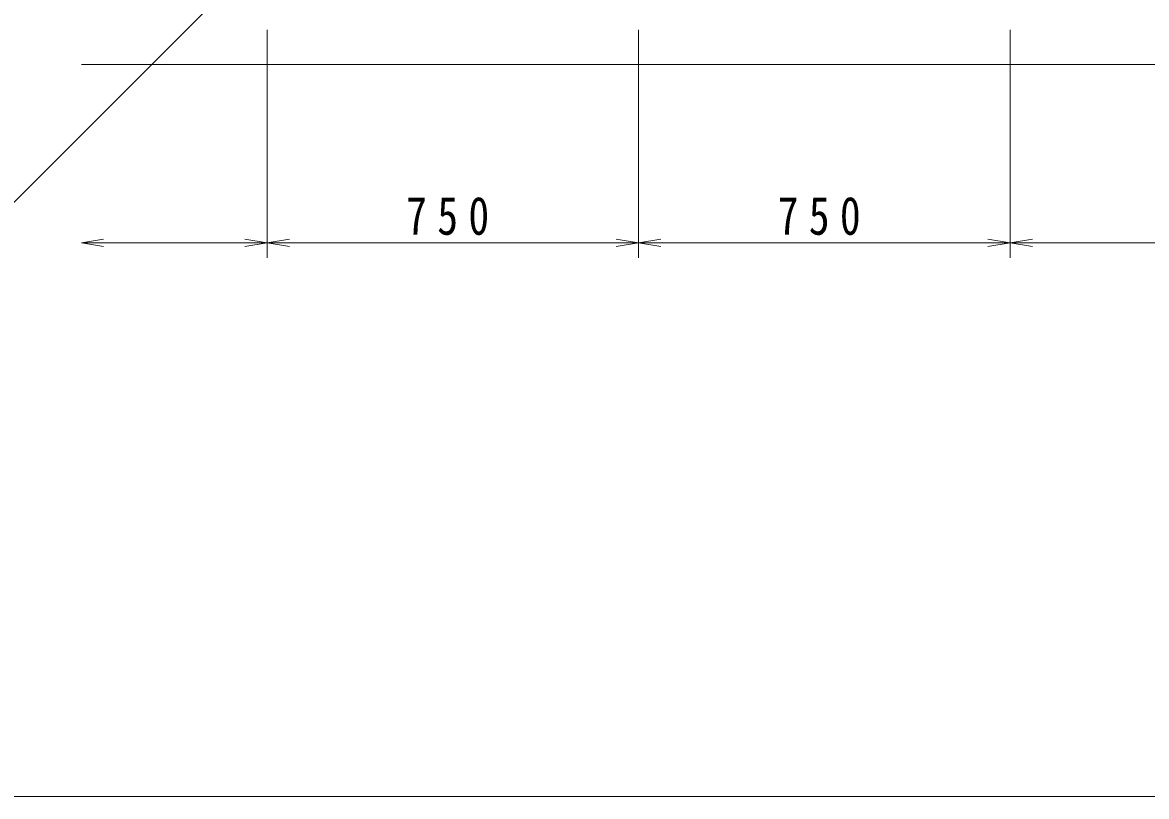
# Model space of a CAD drawing. Units: millimetres on the paper, scale 1:30. Extents: x 20 to 821, y 20 to 574.
# Drawn here: x 169.7 to 245.4, y 20 to 72.1 of the extents above; entities that cross this region are included whole.
import ezdxf

# ---------------------------------------------------------------- set-up
doc = ezdxf.new("R2010")
doc.units = ezdxf.units.MM
for name, color, linetype, lineweight in [('D-STR-DIM', 7, 'Continuous', 13), ('D-STR-HTXT', 7, 'Continuous', 13), ('D-STR-STR3', 1, 'Continuous', 13), ('D-TTL', 2, 'Continuous', 13)]:
    doc.layers.add(name, color=color, linetype=linetype, lineweight=lineweight)
doc.styles.add('ＭＳ ゴシック-5.0-0.0', font='')
doc.styles.get('ＭＳ ゴシック-5.0-0.0').set_extended_font_data('ＭＳ ゴシック-5.0-0.0')

msp = doc.modelspace()

# ---------------------------------------------------------------- linework, layer by layer
at = {"layer": 'D-STR-DIM'}
for p, q in [((186.209, 71.608), (186.209, 56.275)), ((186.209, 71.608), (186.209, 56.275)), ((211.209, 71.608), (211.209, 56.275)), ((211.209, 71.608), (211.209, 56.275)), ((236.209, 71.608), (236.209, 56.275)), ((236.209, 71.608), (236.209, 56.275)), ((173.709, 57.275), (175.209, 57.525)), ((186.209, 57.275), (184.709, 57.525)), ((186.209, 57.275), (187.709, 57.525)), ((211.209, 57.275), (209.709, 57.525)), ((211.209, 57.275), (212.709, 57.525)), ((236.209, 57.275), (234.709, 57.525)), ((236.209, 57.275), (237.709, 57.525)), ((173.709, 57.275), (186.209, 57.275)), ((173.709, 57.275), (175.209, 57.025)), ((186.209, 57.275), (184.709, 57.025)), ((186.209, 57.275), (211.209, 57.275)), ((186.209, 57.275), (187.709, 57.025)), ((211.209, 57.275), (209.709, 57.025)), ((211.209, 57.275), (236.209, 57.275)), ((211.209, 57.275), (212.709, 57.025)), ((236.209, 57.275), (234.709, 57.025)), ((236.209, 57.275), (261.209, 57.275)), ((236.209, 57.275), (237.709, 57.025))]:
    msp.add_line(p, q, dxfattribs=at)
at = {"layer": 'D-STR-HTXT'}
msp.add_lwpolyline([(186.209, 77.063), (164.251, 55.106), (121.851, 55.106)], dxfattribs=at)
at = {"layer": 'D-STR-STR3'}
msp.add_line((173.709, 69.275), (348.709, 69.275), dxfattribs=at)
at = {"layer": 'D-TTL'}
msp.add_lwpolyline([(20, 20), (20, 574), (821, 574), (821, 20)], close=True, dxfattribs=at)

# ---------------------------------------------------------------- texts
at = {"layer": 'D-STR-DIM', "char_height": 2.566, "attachment_point": 8, "style": 'ＭＳ ゴシック-5.0-0.0'}
for insert in [(198.709, 57.775), (223.709, 57.775)]:
    msp.add_mtext('\\T1.5;\\W0.8;750', dxfattribs=dict(at, insert=insert))

doc.saveas('drawing.dxf')
